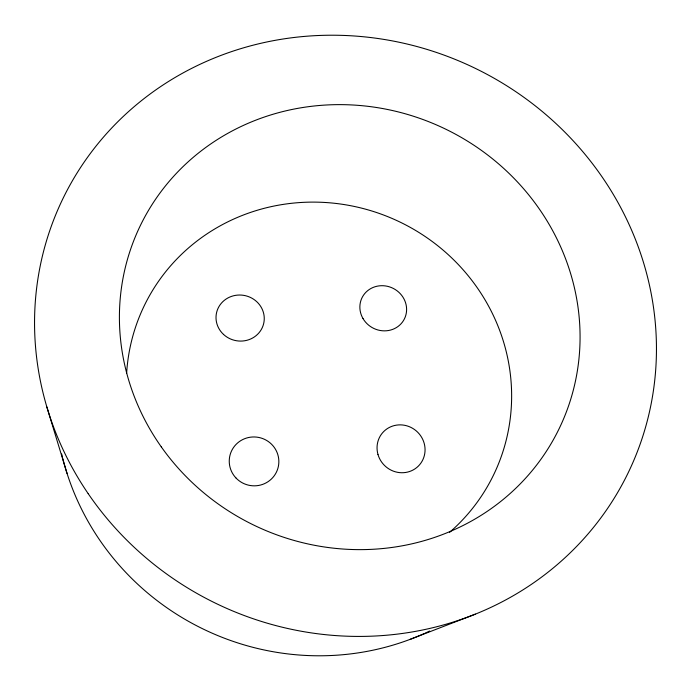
<?xml version="1.0" encoding="UTF-8"?>
<svg xmlns="http://www.w3.org/2000/svg" width="691" height="691" viewBox="0 0 691 691"><rect width="100%" height="100%" fill="white"/><g stroke="black" fill="none" stroke-linecap="round" stroke-linejoin="round"><path stroke-width="1.04" d="M410.195 639.33L475.391 614.126M46.85 406.947L67.062 473.465M429.647 631.047A258.624 249.529 26 0 1 425.492 632.982M424.654 633.362A258.624 249.529 26 0 1 62.751 458.418M62.527 457.528A258.624 249.529 26 0 1 61.663 453.952M126.626 373.304A194.076 186.682 26 0 1 401.488 222.787A194.076 186.682 26 0 1 449.599 532.355M88.172 493.633A314.111 297.294 26 0 0 625.338 478.492A314.111 297.294 26 0 0 322.999 35.345A314.111 297.294 26 0 0 88.172 493.633M161.271 446.852A232.72 219.997 26 0 0 558.639 429.698A232.72 219.997 26 0 0 329.313 104.851A232.72 219.997 26 0 0 161.271 446.852M377.96 454.419A24.47 23.485 42.9 0 0 418.305 466.149A24.47 23.485 42.9 0 0 406.895 425.837A24.47 23.485 42.9 0 0 377.96 454.419M363.008 318.568A23.693 22.259 28.3 0 0 403.501 320.538A23.693 22.259 28.3 0 0 383.185 285.72A23.693 22.259 28.3 0 0 363.008 318.568M235.899 477.896A24.833 24.41 15.4 0 0 277.765 468.766A24.833 24.41 15.4 0 0 248.484 437.533A24.833 24.41 15.4 0 0 235.899 477.896M223.487 334.384A24.176 22.976 12.3 0 0 263.582 323.949A24.176 22.976 12.3 0 0 233.325 295.826A24.176 22.976 12.3 0 0 223.487 334.384"/></g></svg>
